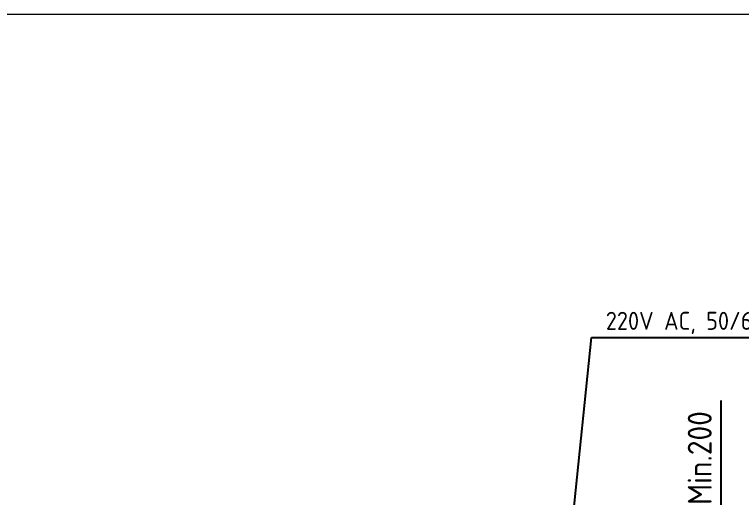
# Model space of a CAD drawing. Header units: millimetres. Extents: x 0 to 5860, y 0 to 4120.
# Drawn here: x 2071 to 3591, y 3109 to 4120 of the extents above; entities that cross this region are included whole.
import ezdxf

# ---------------------------------------------------------------- set-up
doc = ezdxf.new("R2010")
doc.units = ezdxf.units.MM
doc.layers.add('D', color=3, linetype='Continuous', lineweight=13)
doc.layers.add('F', color=7, linetype='Continuous', lineweight=15)
doc.styles.get("Standard").update_dxf_attribs({"font": 'kaiu.ttf'})
doc.styles.add('STU25', font='isocp2.shx')
doc.dimstyles.new('STU25', dxfattribs={"dimscale": 20, "dimtxt": 2.5, "dimasz": 2, "dimexe": 0.6, "dimexo": 1, "dimgap": 1, "dimtad": 1, "dimdsep": 46, "dimtxsty": 'STU25', "dimcen": 2, "dimazin": 2, "dimtfac": 1, "dimtmove": 0, "dimatfit": 3, "dimfxl": 0, "dimtolj": 1, "dimtzin": 0, "dimarcsym": 0})
doc.dimstyles.new('STU25$7', dxfattribs={"dimscale": 20, "dimtxt": 2.5, "dimasz": 2, "dimexe": 1.25, "dimexo": 0.625, "dimgap": 1, "dimtad": 1, "dimdec": 4, "dimdsep": 46, "dimtxsty": 'STU25', "dimcen": 2.5, "dimazin": 2, "dimtfac": 1, "dimtdec": 4, "dimtmove": 0, "dimatfit": 3, "dimfxl": 0, "dimtolj": 1, "dimtzin": 0, "dimarcsym": 0})

# ---------------------------------------------------------------- blocks, each defined once
blk = doc.blocks.new('*D17')
at = {"layer": 'D', "color": 0, "lineweight": -2}
for p, q in [((3549, 3031.9), (3549, 3311.9)), ((3600.8, 3031.9), (3537, 3031.9)), ((3549, 2871.9), (3549, 2991.9)), ((3601.9, 2831.9), (3537, 2831.9))]:
    blk.add_line(p, q, dxfattribs=at)
at = {"layer": 'D', "color": 0}
for points in [[(3542.4, 2991.9), (3555.7, 2991.9), (3549, 3031.9)], [(3542.4, 2871.9), (3555.7, 2871.9), (3549, 2831.9)]]:
    blk.add_solid(points, dxfattribs=at)
at = {"layer": 'Defpoints', "color": 0}
for p in [(3549, 3031.9), (3620.8, 3031.9), (3621.9, 2831.9)]:
    blk.add_point(p, dxfattribs=at)
at = {"layer": 'D', "color": 0, "insert": (3504, 3191.9), "char_height": 50, "attachment_point": 5, "rotation": 90, "style": 'STU25'}
blk.add_mtext('\\A1;Min.200', dxfattribs=at)

msp = doc.modelspace()

# ---------------------------------------------------------------- linework, layer by layer
at = {"layer": 'F', "color": 6}
msp.add_lwpolyline([(0, 4120), (0, 0), (5860, 0), (5860, 4120)], close=True, dxfattribs=at)

# ---------------------------------------------------------------- texts
at = {"layer": 'D', "color": 11, "insert": (3307.592, 3497.823), "char_height": 37.768, "attachment_point": 1}
msp.add_mtext('{\\Fisocp2.shx;220V AC, 50/60Hz }', dxfattribs=at)

# ---------------------------------------------------------------- dimensions: what is measured, and where the dimension line sits
at = {"layer": 'D'}
dim = msp.add_linear_dim(base=(3549.017, 3031.904), p1=(3621.92, 2831.904), p2=(3620.82, 3031.904), angle=90, text='Min.<>', dimstyle='STU25', dxfattribs=at)
dim.commit()
dim.dimension.update_dxf_attribs({"geometry": '*D17', "text_midpoint": (3504.013, 3191.924)})

# ---------------------------------------------------------------- leaders
msp.add_leader([(3234.006, 3015.156), (3277.753, 3444.339), (3723.896, 3444.339)], dimstyle='STU25$7', override={"dimgap": 1, "dimtad": 0}, dxfattribs=at)

doc.saveas('drawing.dxf')
